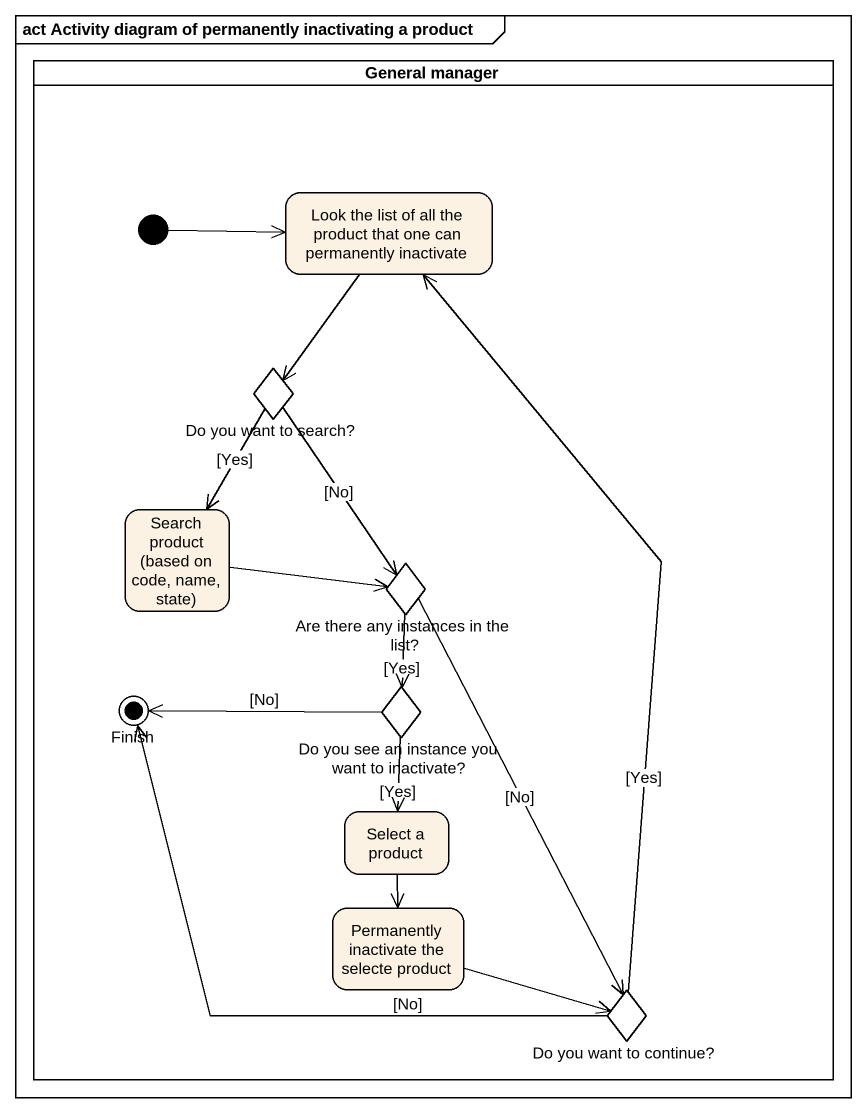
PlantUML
@startuml
mainframe act Activity diagram of permanently inactivating a product
hide empty description
state "General manager" as General_manager <<partition>> {
  state "Look the list of all the product that one can permanently inactivate" as Look_the_list_of_all_the
  state "Do you want to search?" as Do_you_want_to_search <<choice>>
  state "Search product (based on code, name, state)" as Search_product_based_on
  state "Are there any instances in the list?" as Are_there_any_instances_in <<choice>>
  state Finish <<end>>
  state "Do you see an instance you want to inactivate?" as Do_you_see_an_instance_you <<choice>>
  state "Select a product" as Select_a_product
  state "Permanently inactivate the selecte product" as Permanently_inactivate_the
  state "Do you want to continue?" as Do_you_want_to_continue <<choice>>
  [*] -right-> Look_the_list_of_all_the
}
Look_the_list_of_all_the --> Do_you_want_to_search
Do_you_want_to_search --> Search_product_based_on : [Yes]
Do_you_want_to_search --> Are_there_any_instances_in : [No]
Search_product_based_on -right-> Are_there_any_instances_in
Are_there_any_instances_in --> Do_you_see_an_instance_you : [Yes]
Are_there_any_instances_in --> Do_you_want_to_continue : [No]
Do_you_see_an_instance_you -left-> Finish : [No]
Do_you_see_an_instance_you --> Select_a_product : [Yes]
Select_a_product --> Permanently_inactivate_the
Permanently_inactivate_the -right-> Do_you_want_to_continue
Do_you_want_to_continue -up-> Look_the_list_of_all_the : [Yes]
Do_you_want_to_continue -up-> Finish : [No]
@enduml
